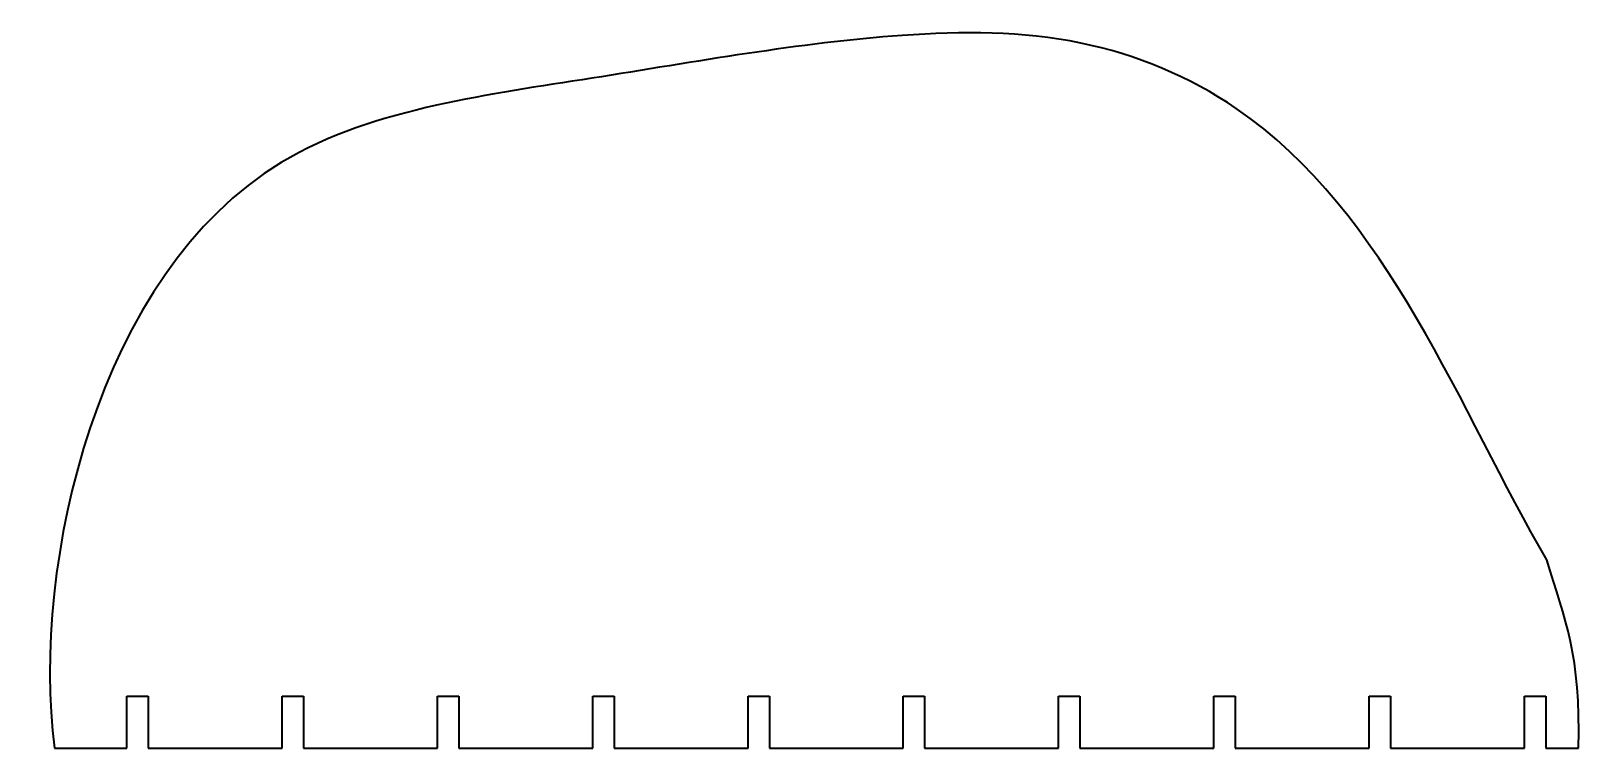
# Model space of a CAD drawing. Header units: inches. Extents: x -3.12 to 4.74, y -0.78 to 2.85.
import ezdxf

# ---------------------------------------------------------------- set-up
doc = ezdxf.new("R2010")
doc.units = ezdxf.units.IN
doc.header["$MEASUREMENT"] = 0
doc.layers.add('Visible', color=7, linetype='Continuous', lineweight=40)

msp = doc.modelspace()

# ---------------------------------------------------------------- linework, layer by layer
at = {"layer": 'Visible'}
for p, q in [((-2.6382, -0.7845), (-2.6382, -0.521)), ((-2.6382, -0.521), (-2.5299, -0.521)), ((-2.5299, -0.521), (-2.5299, -0.7845)), ((-1.8508, -0.7845), (-1.8508, -0.521)), ((-1.8508, -0.521), (-1.7425, -0.521)), ((-1.7425, -0.521), (-1.7425, -0.7845)), ((-1.0634, -0.7845), (-1.0634, -0.521)), ((-1.0634, -0.521), (-0.9551, -0.521)), ((-0.9551, -0.521), (-0.9551, -0.7845)), ((-0.276, -0.7845), (-0.276, -0.521)), ((-0.276, -0.521), (-0.1677, -0.521)), ((-0.1677, -0.521), (-0.1677, -0.7845)), ((0.5114, -0.7845), (0.5114, -0.521)), ((0.5114, -0.521), (0.6197, -0.521)), ((0.6197, -0.521), (0.6197, -0.7845)), ((1.2988, -0.7845), (1.2988, -0.521)), ((1.2988, -0.521), (1.4071, -0.521)), ((1.4071, -0.521), (1.4071, -0.7845)), ((2.0862, -0.7845), (2.0862, -0.521)), ((2.0862, -0.521), (2.1945, -0.521)), ((2.1945, -0.521), (2.1945, -0.7845)), ((2.8736, -0.7845), (2.8736, -0.521)), ((2.8736, -0.521), (2.9819, -0.521)), ((2.9819, -0.521), (2.9819, -0.7845)), ((3.661, -0.7845), (3.661, -0.521)), ((3.661, -0.521), (3.7693, -0.521)), ((3.7693, -0.521), (3.7693, -0.7845)), ((4.4484, -0.7845), (4.4484, -0.521)), ((4.4484, -0.521), (4.5567, -0.521)), ((4.5567, -0.521), (4.5567, -0.7845)), ((-3.0054, -0.7845), (-2.6382, -0.7845)), ((-2.5299, -0.7845), (-1.8508, -0.7845)), ((-1.7425, -0.7845), (-1.0634, -0.7845)), ((-0.9551, -0.7845), (-0.276, -0.7845)), ((-0.1677, -0.7845), (0.5114, -0.7845)), ((0.6197, -0.7845), (1.2988, -0.7845)), ((1.4071, -0.7845), (2.0862, -0.7845)), ((2.1945, -0.7845), (2.8736, -0.7845)), ((2.9819, -0.7845), (3.661, -0.7845)), ((3.7693, -0.7845), (4.4484, -0.7845)), ((4.5567, -0.7845), (4.7222, -0.7845))]:
    msp.add_line(p, q, dxfattribs=at)
msp.add_open_spline([(4.5616, 0.1701), (4.129, 0.9114), (3.6433, 2.2476), (2.1907, 2.8534), (1.3286, 2.8496), (0.5046, 2.743), (-0.2819, 2.6086), (-1.0815, 2.4945), (-2.6995, 1.9943), (-3.1242, 0.1556), (-3.0054, -0.7845)], degree=3, knots=[0, 0, 0, 0, 0.252491, 0.329575, 0.411355, 0.482883, 0.554827, 0.626948, 0.702671, 1, 1, 1, 1], dxfattribs=at)
msp.add_open_spline([(4.7222, -0.7845), (4.7352, -0.3083), (4.6548, -0.1388), (4.5616, 0.1701)], degree=3, dxfattribs=at)

doc.saveas('drawing.dxf')
